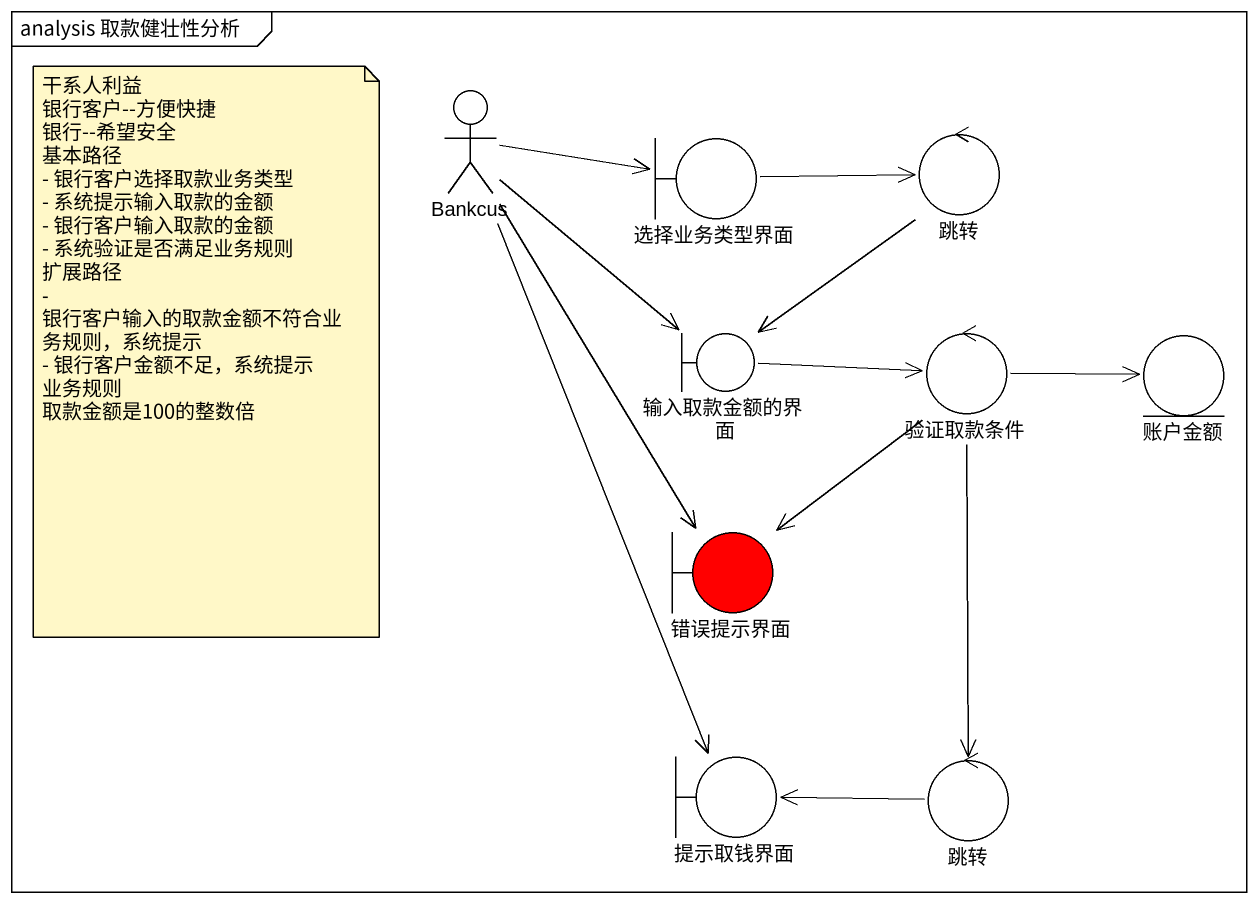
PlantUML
@startuml
mainframe analysis 取款健壮性分析
actor Bankcus
boundary 选择业务类型界面
control 跳转
boundary 输入取款金额的界面
control 验证取款条件
entity 账户金额
boundary 错误提示界面 #FF0000
boundary 提示取钱界面
control "跳转" as 跳转_2
Bankcus -right-> 选择业务类型界面
Bankcus --> 输入取款金额的界面
Bankcus --> 错误提示界面
Bankcus --> 提示取钱界面
选择业务类型界面 -right-> 跳转
跳转 --> 输入取款金额的界面
输入取款金额的界面 -right-> 验证取款条件
验证取款条件 -right-> 账户金额
验证取款条件 --> 错误提示界面
验证取款条件 --> 跳转_2
跳转_2 -left-> 提示取钱界面
note as N1
  干系人利益
  银行客户--方便快捷
  银行--希望安全
  基本路径
  - 银行客户选择取款业务类型
  - 系统提示输入取款的金额
  - 银行客户输入取款的金额
  - 系统验证是否满足业务规则
  扩展路径
  - 银行客户输入的取款金额不符合业务规则，系统提示
  - 银行客户金额不足，系统提示
  业务规则
  取款金额是100的整数倍
end note
@enduml
